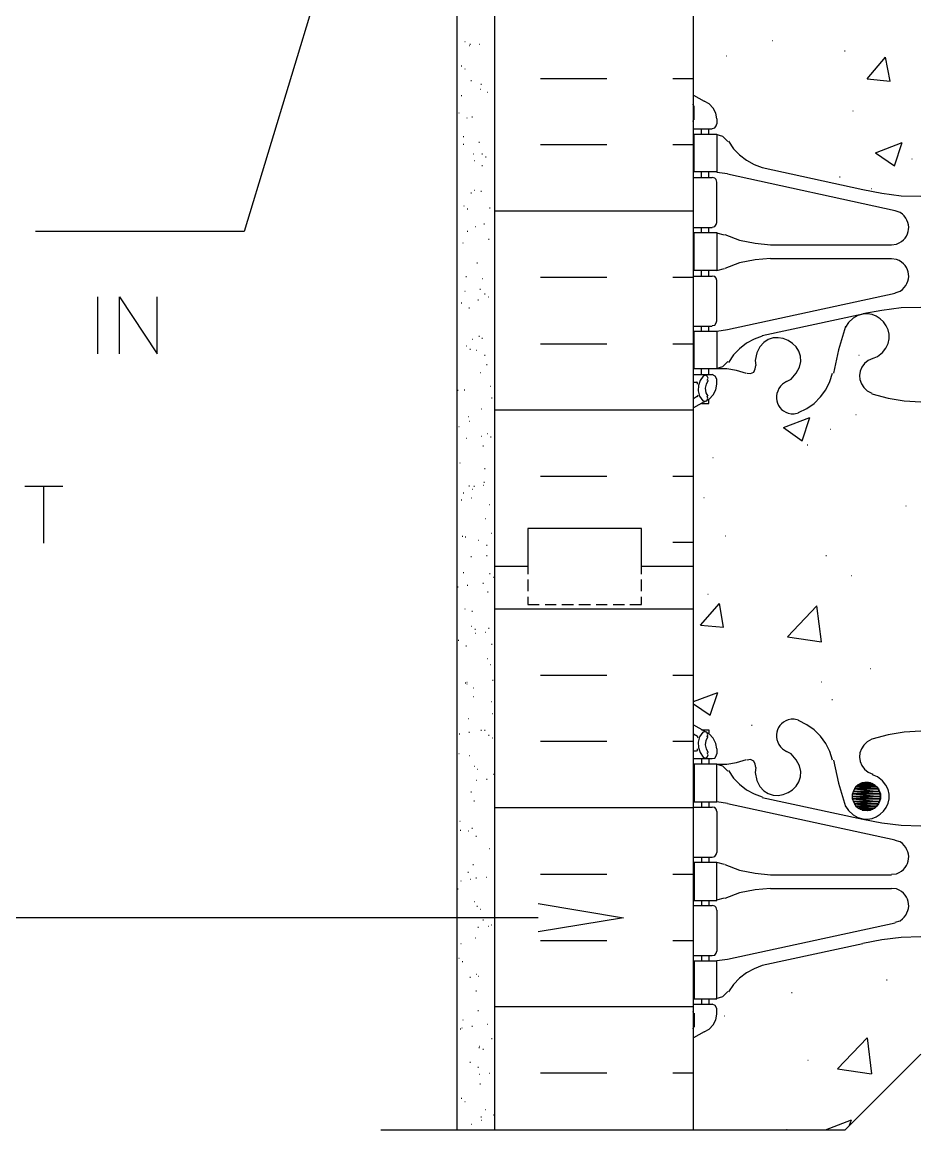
# Model space of a CAD drawing. Header units: millimetres. Extents: x 14 to 201, y 16 to 268.
# Drawn here: x 66.79 to 104.29, y 95.29 to 141.7 of the extents above; entities that cross this region are included whole.
import ezdxf

# ---------------------------------------------------------------- set-up
doc = ezdxf.new("R2010")
doc.units = ezdxf.units.MM
doc.layers.get('0').update_dxf_attribs({"linetype": 'CONTINUOUS'})

msp = doc.modelspace()

# ---------------------------------------------------------------- linework, layer by layer
at = {"color": 0}
for p, q in [((85.0057, 203.031), (85.0057, 95.2927)), ((86.5932, 176.043), (86.5932, 95.2927)), ((94.9332, 95.2927), (94.9332, 176.043)), ((84.7729, 161.522), (76.0938, 132.927)), ((94.9332, 138.642), (95.3767, 138.388)), ((95.589, 138.282), (95.3767, 138.388)), ((94.9332, 138.196), (94.911, 138.261)), ((94.9332, 138.261), (94.9332, 138.261)), ((94.9537, 137.604), (94.9537, 138.196)), ((95.7584, 138.092), (95.589, 138.282)), ((95.8631, 137.88), (95.7584, 138.092)), ((95.9058, 137.647), (95.8631, 137.88)), ((94.911, 137.541), (94.9332, 137.604)), ((95.8854, 137.35), (95.9058, 137.434)), ((95.9058, 137.647), (95.9058, 137.434)), ((94.9332, 137.224), (95.7157, 137.224)), ((94.9537, 137.011), (95.9058, 137.011)), ((94.9537, 135.424), (94.9537, 137.011)), ((95.2708, 137.011), (95.2708, 137.224)), ((95.5668, 137.011), (95.5668, 137.224)), ((95.7157, 137.244), (95.8219, 137.267)), ((95.8219, 137.267), (95.8854, 137.35)), ((96.1595, 136.905), (95.8854, 136.991)), ((95.9058, 137.011), (95.9058, 135.424)), ((96.3718, 136.694), (96.1595, 136.905)), ((96.3923, 136.715), (96.6047, 136.398)), ((96.6047, 136.398), (96.8583, 136.145)), ((96.8583, 136.145), (97.1543, 135.912)), ((97.1543, 135.912), (97.4729, 135.742)), ((97.4729, 135.742), (97.8119, 135.616)), ((97.8119, 135.616), (102.023, 134.684)), ((94.9332, 135.191), (95.7157, 135.191)), ((95.9058, 135.424), (94.9537, 135.424)), ((95.2708, 135.191), (95.2708, 135.424)), ((95.5668, 135.191), (95.5668, 135.424)), ((95.8219, 135.17), (95.7157, 135.191)), ((95.8854, 135.107), (95.8219, 135.17)), ((95.9058, 135.001), (95.8854, 135.107)), ((96.351, 135.34), (95.9058, 135.403)), ((96.351, 135.34), (103.378, 133.816)), ((95.9058, 133.307), (95.9058, 135.001)), ((102.023, 134.684), (102.828, 134.535)), ((102.828, 134.535), (103.633, 134.429)), ((103.633, 134.429), (104.458, 134.408)), ((103.59, 133.73), (103.378, 133.795)), ((95.8219, 133.138), (95.8854, 133.223)), ((95.8854, 133.223), (95.9058, 133.307)), ((76.0938, 132.927), (67.353, 132.927)), ((94.9332, 133.096), (95.7157, 133.096)), ((94.9537, 132.884), (95.9058, 132.884)), ((94.9537, 131.297), (94.9537, 132.884)), ((95.2708, 132.884), (95.2708, 133.096)), ((95.5668, 132.884), (95.5668, 133.096)), ((95.7157, 133.117), (95.8219, 133.138)), ((95.9058, 132.884), (95.9058, 131.297)), ((96.2244, 132.778), (95.9058, 132.864)), ((96.2244, 132.778), (95.9058, 132.864)), ((96.2448, 132.8), (96.8583, 132.567)), ((96.2448, 132.8), (96.8583, 132.567)), ((96.8583, 132.567), (97.5155, 132.441)), ((96.8583, 132.567), (97.5155, 132.441)), ((97.5155, 132.441), (98.1495, 132.376)), ((97.5155, 132.441), (98.1495, 132.376)), ((98.1495, 132.376), (103.23, 132.376)), ((103.23, 132.376), (103.441, 132.398)), ((98.1495, 131.805), (97.5155, 131.742)), ((98.1495, 131.805), (103.23, 131.805)), ((95.9058, 131.297), (96.2244, 131.382)), ((96.8583, 131.614), (96.2448, 131.382)), ((97.5155, 131.742), (96.8583, 131.614)), ((103.441, 131.763), (103.23, 131.783)), ((94.9332, 131.064), (95.7157, 131.064)), ((95.9058, 131.297), (94.9537, 131.297)), ((95.2708, 131.064), (95.2708, 131.297)), ((95.5668, 131.064), (95.5668, 131.297)), ((95.8219, 131.043), (95.7157, 131.064)), ((95.8854, 130.98), (95.8219, 131.043)), ((95.9058, 130.874), (95.8854, 130.98)), ((95.9058, 129.18), (95.9058, 130.874)), ((103.378, 130.365), (103.59, 130.429)), ((69.9562, 130.196), (69.9562, 127.805)), ((70.8656, 127.805), (70.8656, 130.196)), ((70.8656, 130.196), (72.4531, 127.805)), ((72.4531, 127.805), (72.4531, 130.196)), ((96.351, 128.82), (103.378, 130.344)), ((102.828, 129.625), (102.023, 129.476)), ((103.633, 129.73), (102.828, 129.625)), ((104.458, 129.752), (103.633, 129.73)), ((95.8219, 129.01), (95.8854, 129.096)), ((95.8854, 129.096), (95.9058, 129.18)), ((97.8119, 128.567), (102.023, 129.476)), ((101.431, 129.117), (101.304, 128.927)), ((94.9332, 128.968), (95.7157, 128.968)), ((94.9537, 128.757), (95.9058, 128.757)), ((94.9537, 127.169), (94.9537, 128.757)), ((95.2708, 128.757), (95.2708, 128.968)), ((95.5668, 128.757), (95.5668, 128.968)), ((95.7157, 128.99), (95.8219, 129.01)), ((95.9058, 128.757), (96.351, 128.82)), ((95.9058, 128.757), (95.9058, 127.169)), ((101.304, 128.947), (101.007, 127.974)), ((97.1543, 128.248), (96.8583, 128.016)), ((97.4729, 128.418), (97.1543, 128.248)), ((97.8119, 128.545), (97.4729, 128.418)), ((96.6047, 127.762), (96.3923, 127.445)), ((96.8583, 128.016), (96.6047, 127.762)), ((101.007, 127.974), (100.795, 127)), ((102.425, 127.613), (102.638, 127.699)), ((95.9058, 127.169), (94.9537, 127.169)), ((95.2708, 126.937), (95.2708, 127.169)), ((95.5668, 126.937), (95.5668, 127.169)), ((95.8854, 127.19), (96.1595, 127.276)), ((96.3291, 127.169), (95.9058, 127.169)), ((96.1595, 127.276), (96.3718, 127.486)), ((96.7313, 127.106), (96.3291, 127.169)), ((97.4506, 127.043), (97.5155, 127.169)), ((97.5155, 127.529), (97.536, 127.317)), ((97.5155, 127.169), (97.536, 127.317)), ((102.446, 127.613), (102.256, 127.529)), ((94.9332, 126.937), (95.7157, 126.937)), ((95.334, 126.873), (95.2073, 126.683)), ((95.4193, 126.916), (95.334, 126.873)), ((95.5036, 126.873), (95.4193, 126.916)), ((95.5463, 126.788), (95.5036, 126.873)), ((95.5036, 126.704), (95.5463, 126.788)), ((95.8427, 126.873), (95.7157, 126.937)), ((95.9058, 126.746), (95.8427, 126.873)), ((95.9058, 126.534), (95.9058, 126.746)), ((97.1543, 126.979), (96.7313, 127.106)), ((97.1765, 127), (97.324, 126.979)), ((97.324, 126.979), (97.4506, 127.043)), ((98.8275, 126.64), (99.0177, 126.746)), ((100.648, 126.64), (100.754, 127)), ((94.9332, 126.62), (95.0599, 126.62)), ((95.1011, 126.597), (95.0599, 126.62)), ((95.1011, 126.534), (95.1011, 126.597)), ((95.1438, 126.471), (95.1234, 126.258)), ((95.1234, 126.258), (95.1865, 126.026)), ((95.2073, 126.683), (95.1438, 126.471)), ((95.4624, 126.534), (95.4193, 126.365)), ((95.4193, 126.365), (95.4401, 126.175)), ((95.5463, 126.683), (95.4624, 126.534)), ((95.7584, 126.091), (95.8631, 126.301)), ((95.8631, 126.301), (95.9058, 126.534)), ((98.8275, 126.64), (98.6578, 126.534)), ((100.245, 126.005), (100.478, 126.301)), ((100.478, 126.301), (100.648, 126.64)), ((102.213, 126.258), (102.405, 126.154)), ((95.1011, 126.026), (94.9332, 125.921)), ((95.3767, 125.793), (94.9332, 125.539)), ((95.1011, 126.005), (95.1234, 126.091)), ((95.1865, 126.026), (95.3135, 125.835)), ((95.2927, 125.858), (95.3767, 125.815)), ((95.3767, 125.793), (95.589, 125.899)), ((95.3767, 125.815), (95.4828, 125.835)), ((95.4401, 126.175), (95.5255, 126.026)), ((95.4828, 125.835), (95.5255, 125.942)), ((95.5255, 125.942), (95.5036, 126.026)), ((95.5668, 125.729), (95.5668, 125.878)), ((95.589, 125.899), (95.7584, 126.091)), ((99.9917, 125.729), (100.245, 126.005)), ((102.405, 126.132), (103.081, 125.942)), ((103.081, 125.942), (103.759, 125.835)), ((103.759, 125.835), (104.458, 125.793)), ((95.2708, 125.729), (95.5668, 125.729)), ((99.1443, 125.286), (99.3345, 125.329)), ((99.3345, 125.349), (99.6735, 125.519)), ((99.6735, 125.519), (99.9917, 125.729)), ((66.9078, 122.258), (68.4953, 122.258)), ((67.6906, 122.258), (67.6906, 119.867)), ((92.753, 120.481), (87.9905, 120.481)), ((87.9905, 120.481), (87.9905, 118.893)), ((92.753, 118.893), (92.753, 120.481)), ((87.9905, 118.893), (86.5932, 118.893)), ((87.9905, 118.893), (87.9905, 118.576)), ((92.753, 118.576), (92.753, 118.893)), ((94.9332, 118.893), (92.753, 118.893)), ((87.9905, 118.343), (87.9905, 117.855)), ((92.753, 117.855), (92.753, 118.343)), ((87.9905, 117.624), (87.9905, 117.306)), ((92.753, 117.306), (92.753, 117.624)), ((87.9905, 117.306), (88.4548, 117.306)), ((88.7099, 117.306), (89.1755, 117.306)), ((89.4084, 117.306), (89.8948, 117.306)), ((90.1277, 117.306), (90.6142, 117.306)), ((90.8473, 117.306), (91.313, 117.306)), ((91.5666, 117.306), (92.0323, 117.306)), ((92.2651, 117.306), (92.753, 117.306)), ((99.3345, 112.459), (99.1443, 112.5)), ((99.6735, 112.267), (99.3345, 112.437)), ((94.9332, 112.267), (95.3767, 112.014)), ((94.9332, 111.887), (95.1011, 111.781)), ((95.3135, 111.95), (95.1865, 111.76)), ((95.2708, 112.057), (95.5668, 112.057)), ((95.3767, 111.971), (95.2927, 111.93)), ((95.589, 111.887), (95.3767, 111.993)), ((95.4828, 111.95), (95.3767, 111.971)), ((95.5255, 111.844), (95.4828, 111.95)), ((95.5036, 111.76), (95.5255, 111.844)), ((95.5668, 112.057), (95.5668, 111.93)), ((95.7584, 111.697), (95.589, 111.887)), ((99.9917, 112.057), (99.6735, 112.267)), ((100.245, 111.781), (99.9917, 112.057)), ((103.081, 111.844), (102.405, 111.654)), ((103.759, 111.95), (103.081, 111.844)), ((104.458, 111.993), (103.759, 111.95)), ((95.1234, 111.697), (95.1011, 111.781)), ((95.1865, 111.76), (95.1234, 111.528)), ((95.1234, 111.528), (95.1438, 111.315)), ((95.4401, 111.611), (95.4193, 111.421)), ((95.4193, 111.421), (95.4624, 111.252)), ((95.5255, 111.76), (95.4401, 111.611)), ((95.8631, 111.485), (95.7584, 111.697)), ((95.9058, 111.252), (95.8631, 111.485)), ((100.478, 111.485), (100.245, 111.781)), ((100.648, 111.146), (100.478, 111.485)), ((102.405, 111.654), (102.213, 111.548)), ((94.9332, 111.168), (95.0599, 111.168)), ((95.0599, 111.168), (95.1011, 111.188)), ((95.1011, 111.188), (95.1011, 111.252)), ((95.1438, 111.315), (95.2073, 111.104)), ((95.2073, 111.104), (95.334, 110.913)), ((95.4624, 111.252), (95.5463, 111.104)), ((95.5463, 110.998), (95.5036, 111.082)), ((95.5036, 110.913), (95.5463, 110.998)), ((95.8219, 110.871), (95.8854, 110.956)), ((95.8854, 110.956), (95.9058, 111.041)), ((95.9058, 111.252), (95.9058, 111.041)), ((98.6578, 111.252), (98.8275, 111.146)), ((99.0177, 111.041), (98.8275, 111.146)), ((100.754, 110.786), (100.648, 111.146)), ((94.9332, 110.849), (95.7157, 110.849)), ((95.9058, 110.617), (94.9537, 110.617)), ((94.9537, 110.617), (94.9537, 109.029)), ((95.2708, 110.849), (95.2708, 110.617)), ((95.334, 110.913), (95.4193, 110.871)), ((95.4193, 110.871), (95.5036, 110.913)), ((95.5668, 110.849), (95.5668, 110.617)), ((95.7157, 110.849), (95.8219, 110.871)), ((96.1595, 110.532), (95.8854, 110.617)), ((95.9058, 109.029), (95.9058, 110.617)), ((95.9058, 110.617), (96.3291, 110.617)), ((96.3718, 110.32), (96.1595, 110.532)), ((96.3291, 110.617), (96.7313, 110.68)), ((96.7313, 110.68), (97.1543, 110.808)), ((97.324, 110.808), (97.1765, 110.786)), ((97.4506, 110.745), (97.324, 110.808)), ((97.5155, 110.617), (97.4506, 110.745)), ((97.536, 110.469), (97.5155, 110.617)), ((97.536, 110.469), (97.5155, 110.257)), ((100.795, 110.786), (101.007, 109.813)), ((96.3923, 110.342), (96.6047, 110.024)), ((96.6047, 110.024), (96.8583, 109.77)), ((102.256, 110.279), (102.446, 110.193)), ((102.638, 110.087), (102.425, 110.173)), ((96.8583, 109.77), (97.1543, 109.538)), ((97.1543, 109.538), (97.4729, 109.368)), ((101.007, 109.813), (101.304, 108.839)), ((102.679, 109.58), (101.663, 109.58)), ((101.663, 109.58), (102.722, 109.474)), ((101.663, 109.58), (102.679, 109.58)), ((102.616, 109.664), (101.727, 109.664)), ((101.727, 109.664), (102.679, 109.58)), ((101.727, 109.664), (102.616, 109.664)), ((102.532, 109.728), (101.812, 109.728)), ((101.812, 109.728), (102.616, 109.664)), ((101.812, 109.728), (102.532, 109.728)), ((102.446, 109.791), (101.917, 109.791)), ((101.917, 109.791), (102.532, 109.728)), ((101.917, 109.791), (102.446, 109.791)), ((102.342, 109.834), (102.003, 109.834)), ((102.003, 109.834), (102.446, 109.791)), ((102.003, 109.834), (102.342, 109.834)), ((102.129, 109.854), (102.342, 109.834)), ((102.129, 109.854), (102.235, 109.854)), ((102.235, 109.854), (102.342, 109.834)), ((102.342, 109.834), (102.446, 109.791)), ((102.446, 109.791), (102.532, 109.728)), ((102.532, 109.728), (102.616, 109.664)), ((102.616, 109.664), (102.679, 109.58)), ((102.742, 109.431), (102.658, 109.601)), ((102.679, 109.58), (102.722, 109.474)), ((97.4729, 109.368), (97.8119, 109.241)), ((97.8119, 109.221), (102.023, 108.31)), ((101.643, 109.517), (101.579, 109.347)), ((101.579, 109.347), (101.579, 109.178)), ((102.765, 109.262), (101.579, 109.262)), ((101.579, 109.262), (102.765, 109.157)), ((101.579, 109.262), (102.765, 109.262)), ((101.579, 109.178), (101.643, 109.008)), ((102.765, 109.368), (101.6, 109.368)), ((101.6, 109.368), (102.765, 109.262)), ((101.6, 109.368), (102.765, 109.368)), ((102.765, 109.157), (101.6, 109.157)), ((101.6, 109.157), (102.722, 109.051)), ((101.6, 109.157), (102.765, 109.157)), ((102.722, 109.474), (101.621, 109.474)), ((101.621, 109.474), (102.765, 109.368)), ((101.621, 109.474), (102.722, 109.474)), ((102.658, 108.924), (102.742, 109.092)), ((102.722, 109.474), (102.765, 109.368)), ((102.765, 109.157), (102.722, 109.051)), ((102.765, 109.262), (102.742, 109.431)), ((102.742, 109.092), (102.765, 109.262)), ((102.765, 109.368), (102.765, 109.262)), ((102.765, 109.262), (102.765, 109.157)), ((94.9332, 108.818), (95.7157, 108.818)), ((94.9537, 109.029), (95.9058, 109.029)), ((95.2708, 109.029), (95.2708, 108.818)), ((95.5668, 109.029), (95.5668, 108.818)), ((95.8219, 108.796), (95.7157, 108.818)), ((95.8854, 108.733), (95.8219, 108.796)), ((95.9058, 108.628), (95.8854, 108.733)), ((96.351, 108.966), (95.9058, 109.029)), ((95.9058, 108.628), (95.9058, 106.912)), ((96.351, 108.966), (103.378, 107.442)), ((101.304, 108.859), (101.431, 108.669)), ((102.722, 109.051), (101.621, 109.051)), ((101.621, 109.051), (102.679, 108.945)), ((101.621, 109.051), (102.722, 109.051)), ((101.643, 109.008), (101.727, 108.859)), ((102.679, 108.945), (101.663, 108.945)), ((101.663, 108.945), (102.616, 108.859)), ((101.663, 108.945), (102.679, 108.945)), ((102.616, 108.859), (101.727, 108.859)), ((101.727, 108.859), (102.532, 108.775)), ((101.727, 108.859), (102.616, 108.859)), ((101.727, 108.859), (101.876, 108.755)), ((102.532, 108.775), (101.812, 108.775)), ((101.812, 108.775), (102.446, 108.733)), ((101.812, 108.775), (102.532, 108.775)), ((101.876, 108.755), (102.045, 108.692)), ((102.446, 108.733), (101.917, 108.733)), ((101.917, 108.733), (102.342, 108.692)), ((101.917, 108.733), (102.446, 108.733)), ((102.342, 108.692), (102.003, 108.692)), ((102.003, 108.692), (102.235, 108.669)), ((102.003, 108.692), (102.342, 108.692)), ((102.045, 108.692), (102.213, 108.669)), ((102.235, 108.669), (102.129, 108.669)), ((102.213, 108.669), (102.383, 108.712)), ((102.342, 108.692), (102.235, 108.669)), ((102.446, 108.733), (102.342, 108.692)), ((102.383, 108.712), (102.532, 108.796)), ((102.532, 108.775), (102.446, 108.733)), ((102.532, 108.796), (102.658, 108.924)), ((102.616, 108.859), (102.532, 108.775)), ((102.679, 108.945), (102.616, 108.859)), ((102.722, 109.051), (102.679, 108.945)), ((102.023, 108.31), (102.828, 108.162)), ((102.828, 108.162), (103.633, 108.056)), ((103.633, 108.056), (104.458, 108.034)), ((103.59, 107.357), (103.378, 107.421)), ((95.7157, 106.722), (95.8219, 106.743)), ((95.8219, 106.743), (95.8854, 106.828)), ((95.8854, 106.828), (95.9058, 106.912)), ((94.9332, 106.722), (95.7157, 106.722)), ((95.9058, 106.489), (94.9537, 106.489)), ((94.9537, 106.489), (94.9537, 104.902)), ((95.2708, 106.722), (95.2708, 106.489)), ((95.5668, 106.722), (95.5668, 106.489)), ((95.9058, 104.902), (95.9058, 106.489)), ((96.2244, 106.405), (95.9058, 106.489)), ((96.2448, 106.405), (96.8583, 106.172)), ((96.8583, 106.172), (97.5155, 106.046)), ((97.5155, 106.046), (98.1495, 105.982)), ((98.1495, 105.982), (103.23, 105.982)), ((103.23, 106.003), (103.441, 106.023)), ((97.5155, 105.347), (96.8583, 105.22)), ((97.5155, 105.347), (96.8583, 105.22)), ((98.1495, 105.41), (97.5155, 105.347)), ((98.1495, 105.41), (97.5155, 105.347)), ((98.1495, 105.41), (103.23, 105.41)), ((103.441, 105.388), (103.23, 105.41)), ((94.9537, 104.902), (95.9058, 104.902)), ((95.2708, 104.902), (95.2708, 104.691)), ((95.5668, 104.902), (95.5668, 104.691)), ((95.9058, 104.924), (96.2244, 105.008)), ((95.9058, 104.924), (96.2244, 105.008)), ((96.8583, 105.22), (96.2448, 104.987)), ((96.8583, 105.22), (96.2448, 104.987)), ((88.4135, 104.775), (91.991, 104.182)), ((94.9332, 104.691), (95.7157, 104.691)), ((95.8219, 104.669), (95.7157, 104.691)), ((95.8854, 104.606), (95.8219, 104.669)), ((95.9058, 104.499), (95.8854, 104.606)), ((95.9058, 104.499), (95.9058, 102.785)), ((88.4135, 104.182), (65.786, 104.182)), ((91.991, 104.182), (88.4135, 103.59)), ((96.351, 102.446), (103.378, 103.97)), ((103.378, 103.992), (103.59, 104.056)), ((97.8119, 102.193), (102.023, 103.104)), ((102.828, 103.251), (102.023, 103.104)), ((103.633, 103.357), (102.828, 103.251)), ((104.458, 103.378), (103.633, 103.357)), ((94.9332, 102.595), (95.7157, 102.595)), ((95.2708, 102.595), (95.2708, 102.362)), ((95.5668, 102.595), (95.5668, 102.362)), ((95.7157, 102.595), (95.8219, 102.616)), ((95.8219, 102.616), (95.8854, 102.701)), ((95.8854, 102.701), (95.9058, 102.785)), ((95.9058, 102.362), (94.9537, 102.362)), ((94.9537, 102.362), (94.9537, 100.775)), ((95.9058, 102.383), (96.351, 102.446)), ((95.9058, 100.775), (95.9058, 102.362)), ((97.8119, 102.172), (97.4729, 102.045)), ((96.8583, 101.643), (96.6047, 101.388)), ((97.1543, 101.876), (96.8583, 101.643)), ((97.4729, 102.045), (97.1543, 101.876)), ((96.6047, 101.388), (96.3923, 101.071)), ((94.9537, 100.775), (95.9058, 100.775)), ((95.2708, 100.775), (95.2708, 100.562)), ((95.5668, 100.775), (95.5668, 100.562)), ((95.8854, 100.795), (96.1595, 100.881)), ((96.1595, 100.881), (96.3718, 101.092)), ((94.9332, 100.182), (94.911, 100.245)), ((94.9332, 100.562), (95.7157, 100.562)), ((95.8427, 100.499), (95.7157, 100.562)), ((95.9058, 100.372), (95.8427, 100.499)), ((95.9058, 100.139), (95.9058, 100.372)), ((94.9537, 100.182), (94.9537, 99.5895)), ((95.7584, 99.6957), (95.8631, 99.9063)), ((95.8631, 99.9063), (95.9058, 100.139)), ((94.911, 99.526), (94.9332, 99.5895)), ((94.9332, 99.526), (94.9332, 99.526)), ((95.3767, 99.3994), (94.9332, 99.1443)), ((95.3767, 99.3994), (95.589, 99.5041)), ((95.589, 99.5041), (95.7584, 99.6957)), ((104.458, 98.4677), (101.283, 95.2927)), ((81.8307, 95.2927), (101.283, 95.2927))]:
    msp.add_line(p, q, dxfattribs=at)
at = {"color": 252}
for p, q in [((85.3433, 140.885), (85.3652, 140.885)), ((85.5349, 140.716), (85.5557, 140.716)), ((85.5557, 140.779), (85.5761, 140.779)), ((85.9578, 140.779), (85.9786, 140.779)), ((98.2349, 140.928), (98.2557, 140.928)), ((96.3083, 140.293), (96.3291, 140.293)), ((101.261, 140.505), (101.283, 140.505)), ((102.213, 139.32), (102.975, 140.229)), ((103.167, 139.234), (102.975, 140.229)), ((85.1958, 139.869), (85.2166, 139.869)), ((85.3433, 139.743), (85.3652, 139.743)), ((85.5984, 139.255), (85.6188, 139.255)), ((88.5197, 139.34), (91.2922, 139.34)), ((94.065, 139.34), (94.9332, 139.34)), ((102.213, 139.32), (103.167, 139.234)), ((86.0005, 138.895), (86.0213, 138.895)), ((86.0213, 139.107), (86.0418, 139.107)), ((86.275, 138.768), (86.2969, 138.768)), ((85.1958, 138.621), (85.2166, 138.621)), ((85.0896, 137.9), (85.1105, 137.9)), ((101.6, 137.986), (101.621, 137.986)), ((85.4287, 137.69), (85.4495, 137.69)), ((85.641, 137.731), (85.6615, 137.731)), ((85.2798, 136.905), (85.302, 136.905)), ((85.2798, 136.588), (85.302, 136.588)), ((85.9374, 136.672), (85.9578, 136.672)), ((88.5197, 136.568), (91.2922, 136.568)), ((94.065, 136.568), (94.9332, 136.568)), ((102.552, 136.229), (103.674, 136.652)), ((103.357, 135.679), (103.674, 136.652)), ((85.7042, 136.186), (85.725, 136.186)), ((86.064, 136.186), (86.0848, 136.186)), ((86.2115, 136.059), (86.2334, 136.059)), ((102.552, 136.229), (103.357, 135.679)), ((104.076, 135.975), (104.097, 135.975)), ((85.7458, 135.91), (85.7677, 135.91)), ((86.064, 135.7), (86.0848, 135.7)), ((101.05, 135.213), (101.071, 135.213)), ((85.7458, 134.662), (85.7677, 134.662)), ((86.0213, 134.621), (86.0418, 134.621)), ((102.383, 134.725), (102.405, 134.725)), ((85.5984, 134.556), (85.6188, 134.556)), ((85.302, 134.006), (85.3225, 134.006)), ((85.4495, 133.879), (85.4714, 133.879)), ((86.3808, 133.922), (86.4016, 133.922)), ((86.5932, 133.795), (94.9332, 133.795)), ((86.148, 133.244), (86.1688, 133.244)), ((85.4495, 132.947), (85.4714, 132.947)), ((85.7885, 133.138), (85.809, 133.138)), ((85.2593, 132.461), (85.2798, 132.461)), ((86.3381, 132.608), (86.3604, 132.608)), ((85.8516, 131.614), (85.8725, 131.614)), ((85.386, 131.043), (85.4082, 131.043)), ((86.0848, 130.958), (86.1053, 130.958)), ((88.5197, 131.021), (91.2922, 131.021)), ((94.065, 131.021), (94.9332, 131.021)), ((85.3433, 130.429), (85.3652, 130.429)), ((85.9786, 130.514), (86.0005, 130.514)), ((85.1958, 129.942), (85.2166, 129.942)), ((85.8943, 130.069), (85.9151, 130.069)), ((86.1688, 130.322), (86.1907, 130.322)), ((86.3177, 130.196), (86.3381, 130.196)), ((85.5126, 129.73), (85.5349, 129.73)), ((85.4082, 128.142), (85.4287, 128.142)), ((85.6615, 128.418), (85.6823, 128.418)), ((85.9374, 128.545), (85.9578, 128.545)), ((86.064, 128.461), (86.0848, 128.461)), ((88.5197, 128.228), (91.2922, 128.228)), ((94.065, 128.228), (94.9332, 128.228)), ((85.5557, 127.995), (85.5761, 127.995)), ((85.8312, 127.952), (85.8516, 127.952)), ((86.1688, 127.742), (86.1907, 127.742)), ((101.854, 127.742), (101.876, 127.742)), ((86.2542, 127.36), (86.275, 127.36)), ((86.0005, 127.021), (86.0213, 127.021)), ((85.047, 126.281), (85.0692, 126.281)), ((85.3225, 126.301), (85.3433, 126.301)), ((86.4016, 126.45), (86.4235, 126.45)), ((86.4665, 125.962), (86.487, 125.962)), ((86.0418, 125.496), (86.064, 125.496)), ((86.5932, 125.455), (94.9332, 125.455)), ((85.4922, 125.18), (85.5126, 125.18)), ((85.5349, 124.99), (85.5557, 124.99)), ((98.7005, 124.714), (99.8001, 125.137)), ((99.4833, 124.164), (99.8001, 125.137)), ((101.727, 125.264), (101.749, 125.264)), ((85.0896, 124.757), (85.1119, 124.757)), ((86.275, 124.46), (86.2969, 124.46)), ((98.7005, 124.714), (99.4833, 124.164)), ((100.668, 124.65), (100.691, 124.65)), ((85.4082, 124.27), (85.4287, 124.27)), ((86.0418, 124.354), (86.064, 124.354)), ((86.1053, 123.952), (86.1275, 123.952)), ((86.4235, 124.333), (86.4443, 124.333)), ((99.6957, 123.994), (99.7162, 123.994)), ((95.7365, 123.465), (95.7584, 123.465)), ((85.1323, 123.232), (85.1531, 123.232)), ((86.1688, 123), (86.1907, 123)), ((88.5197, 122.683), (91.2922, 122.683)), ((94.065, 122.683), (94.9332, 122.683)), ((85.5126, 122.28), (85.5349, 122.28)), ((85.6615, 122.131), (85.6823, 122.131)), ((85.725, 122.258), (85.7458, 122.258)), ((86.1275, 122.301), (86.148, 122.301)), ((86.148, 122.428), (86.1702, 122.428)), ((85.1958, 121.688), (85.2166, 121.688)), ((85.2798, 121.984), (85.302, 121.984)), ((85.6188, 121.772), (85.6396, 121.772)), ((95.3562, 121.792), (95.3767, 121.792)), ((86.3604, 121.496), (86.3808, 121.496)), ((103.823, 121.433), (103.843, 121.433)), ((86.1907, 120.904), (86.2115, 120.904)), ((86.4443, 120.29), (86.4665, 120.29)), ((85.2385, 120.164), (85.2593, 120.164)), ((85.3652, 120.142), (85.386, 120.142)), ((85.9151, 119.994), (85.9374, 119.994)), ((86.2542, 119.782), (86.275, 119.782)), ((94.065, 119.908), (94.9332, 119.908)), ((96.2656, 120.184), (96.2875, 120.184)), ((85.5984, 119.316), (85.6188, 119.316)), ((86.2542, 119.359), (86.275, 119.359)), ((100.478, 119.359), (100.499, 119.359)), ((85.2798, 118.64), (85.302, 118.64)), ((86.3808, 118.597), (86.4016, 118.597)), ((86.5297, 118.448), (86.5505, 118.448)), ((101.537, 118.513), (101.557, 118.513)), ((85.047, 118.047), (85.0692, 118.047)), ((85.4495, 118.11), (85.4714, 118.11)), ((86.1053, 118.194), (86.1275, 118.194)), ((86.571, 118.004), (86.5932, 118.004)), ((86.2969, 117.835), (86.3177, 117.835)), ((95.5255, 117.729), (95.5463, 117.729)), ((85.3433, 117.115), (85.3652, 117.115)), ((85.6396, 117.03), (85.6615, 117.03)), ((86.5932, 117.115), (94.9332, 117.115)), ((95.2292, 116.437), (96.012, 117.348)), ((96.1817, 116.353), (96.012, 117.348)), ((98.8702, 115.951), (100.096, 117.242)), ((100.288, 115.739), (100.096, 117.242)), ((85.6188, 116.396), (85.6396, 116.396)), ((85.7677, 116.268), (85.7885, 116.268)), ((85.7885, 116.1), (85.809, 116.1)), ((86.1907, 116.141), (86.2115, 116.141)), ((86.3381, 116.31), (86.3604, 116.31)), ((95.2292, 116.437), (96.1817, 116.353)), ((85.0692, 115.802), (85.0896, 115.802)), ((85.386, 115.571), (85.4082, 115.571)), ((86.4651, 115.634), (86.487, 115.634)), ((98.8702, 115.951), (100.288, 115.739)), ((86.275, 115.04), (86.2969, 115.04)), ((86.4016, 114.786), (86.4235, 114.786)), ((88.5197, 114.343), (91.2922, 114.343)), ((94.065, 114.343), (94.9332, 114.343)), ((102.342, 114.617), (102.362, 114.617)), ((85.0057, 114.088), (85.0265, 114.088)), ((85.3652, 114.024), (85.386, 114.024)), ((85.4287, 114.046), (85.4495, 114.046)), ((85.4287, 113.983), (85.4495, 113.983)), ((85.7042, 113.814), (85.725, 113.814)), ((86.5078, 114.131), (86.5297, 114.131)), ((100.288, 114.067), (100.309, 114.067)), ((85.7042, 113.454), (85.725, 113.454)), ((86.4443, 113.242), (86.4665, 113.242)), ((94.9332, 113.242), (95.9485, 113.622)), ((95.6303, 112.67), (95.9485, 113.622)), ((100.732, 113.326), (100.754, 113.326)), ((94.9332, 113.135), (95.6303, 112.67)), ((85.4922, 112.522), (85.5126, 112.522)), ((86.487, 112.733), (86.5078, 112.733)), ((85.1105, 111.887), (85.1323, 111.887)), ((85.5126, 111.95), (85.5349, 111.95)), ((86.0213, 112.034), (86.0418, 112.034)), ((86.1688, 112.034), (86.1907, 112.034)), ((97.3667, 112.247), (97.3875, 112.247)), ((86.3381, 111.824), (86.3604, 111.824)), ((86.487, 111.718), (86.5078, 111.718)), ((88.5197, 111.57), (91.2922, 111.57)), ((94.065, 111.57), (94.9332, 111.57)), ((85.0896, 111.062), (85.1105, 111.062)), ((85.5349, 110.976), (85.5557, 110.976)), ((85.7458, 110.532), (85.7677, 110.532)), ((85.8725, 110.406), (85.8943, 110.406)), ((86.5505, 110.193), (86.571, 110.193)), ((85.8312, 109.94), (85.8516, 109.94)), ((86.2542, 109.983), (86.275, 109.983)), ((86.571, 109.77), (86.5932, 109.77)), ((85.5984, 109.454), (85.6188, 109.454)), ((85.725, 109.072), (85.7458, 109.072)), ((86.5932, 108.796), (94.9332, 108.796)), ((86.5932, 108.669), (86.614, 108.669)), ((85.1323, 108.226), (85.1531, 108.226)), ((85.1531, 107.844), (85.175, 107.844)), ((85.4922, 107.823), (85.5126, 107.823)), ((85.641, 107.929), (85.6615, 107.929)), ((86.571, 107.971), (86.5932, 107.971)), ((85.809, 107.59), (85.8312, 107.59)), ((86.3604, 107.082), (86.3808, 107.082)), ((85.6823, 106.405), (85.7042, 106.405)), ((85.4714, 106.087), (85.4922, 106.087)), ((85.809, 105.854), (85.8312, 105.854)), ((86.2334, 105.876), (86.2542, 105.876)), ((88.5197, 106.003), (91.2922, 106.003)), ((94.065, 106.003), (94.9332, 106.003)), ((85.047, 105.388), (85.0692, 105.388)), ((85.175, 105.727), (85.1958, 105.727)), ((85.5761, 105.791), (85.5984, 105.791)), ((85.7458, 104.859), (85.7677, 104.859)), ((85.8516, 104.669), (85.8725, 104.669)), ((86.0005, 104.542), (86.0213, 104.542)), ((86.1053, 104.097), (86.1275, 104.097)), ((85.8943, 103.78), (85.9151, 103.78)), ((86.3177, 103.823), (86.3381, 103.823)), ((86.4443, 103.886), (86.4665, 103.886)), ((85.175, 103.102), (85.1958, 103.102)), ((85.7885, 103.335), (85.809, 103.335)), ((88.5197, 103.23), (91.2922, 103.23)), ((94.065, 103.23), (94.9332, 103.23)), ((85.0896, 102.489), (85.1105, 102.489)), ((85.2385, 102.342), (85.2593, 102.342)), ((85.5557, 101.684), (85.5761, 101.684)), ((85.8312, 101.812), (85.8516, 101.812)), ((85.9151, 101.727), (85.936, 101.727)), ((103.018, 101.579), (103.039, 101.579)), ((85.809, 101.114), (85.8312, 101.114)), ((99.0381, 101.05), (99.0604, 101.05)), ((85.8943, 100.288), (85.9151, 100.288)), ((86.5932, 100.458), (94.9332, 100.458)), ((85.2593, 99.9063), (85.2798, 99.9063)), ((96.2244, 100.076), (96.2448, 100.076)), ((85.1531, 99.526), (85.175, 99.526)), ((85.2166, 99.5673), (85.2385, 99.5673)), ((85.6396, 99.6308), (85.6615, 99.6308)), ((86.275, 99.7162), (86.2969, 99.7162)), ((86.4665, 99.1235), (86.487, 99.1235)), ((100.965, 97.8531), (102.213, 99.1443)), ((102.213, 99.1443), (102.383, 97.6422)), ((85.9374, 98.7418), (85.9578, 98.7418)), ((85.9578, 98.8053), (85.9786, 98.8053)), ((86.1053, 98.6786), (86.1275, 98.6786)), ((85.5557, 98.1287), (85.5761, 98.1287)), ((99.7162, 98.2126), (99.737, 98.2126)), ((85.8943, 97.9166), (85.9151, 97.9166)), ((85.9578, 97.6203), (85.9786, 97.6203)), ((86.3604, 97.663), (86.3808, 97.663)), ((88.5197, 97.6835), (91.2922, 97.6835)), ((94.065, 97.6835), (94.9332, 97.6835)), ((100.965, 97.8531), (102.383, 97.6422)), ((85.9786, 97.2178), (86.0005, 97.2178)), ((85.1958, 96.6251), (85.2166, 96.6251)), ((85.3433, 96.4777), (85.3652, 96.4777)), ((86.1907, 96.139), (86.2115, 96.139)), ((86.0213, 95.8427), (86.0418, 95.8427)), ((86.0418, 95.6938), (86.064, 95.6938)), ((86.5297, 95.9266), (86.5505, 95.9266)), ((100.458, 95.2927), (101.557, 95.7157)), ((101.473, 95.4828), (101.557, 95.7157)), ((85.6188, 95.5255), (85.6396, 95.5255)), ((98.8275, 95.3135), (98.848, 95.3135)), ((100.458, 95.2927), (100.478, 95.2927))]:
    msp.add_line(p, q, dxfattribs=at)
at = {"color": 0}
for points in [[(103.441, 132.398), (104.05, 132.637), (104.122, 133.369), (103.59, 133.73)], [(103.59, 130.429), (104.122, 130.791), (104.05, 131.521), (103.441, 131.763)], [(102.638, 127.699), (103.915, 128.538), (102.432, 130.226), (101.431, 129.117)], [(99.0177, 126.746), (100.44, 128.093), (97.7678, 129.449), (97.5155, 127.529)], [(102.256, 127.529), (101.778, 127.237), (101.771, 126.576), (102.213, 126.258)], [(98.6578, 126.534), (98.1604, 126.073), (98.4331, 125.275), (99.1443, 125.286)], [(99.1443, 112.5), (98.4331, 112.511), (98.1604, 111.715), (98.6578, 111.252)], [(102.213, 111.548), (101.771, 111.231), (101.778, 110.571), (102.256, 110.279)], [(97.5155, 110.257), (97.7678, 108.337), (100.44, 109.694), (99.0177, 111.041)], [(101.431, 108.669), (102.432, 107.561), (103.915, 109.248), (102.638, 110.087)], [(102.658, 109.601), (102.388, 109.986), (101.796, 109.9), (101.643, 109.517)], [(103.441, 106.023), (104.05, 106.265), (104.122, 106.995), (103.59, 107.357)], [(103.59, 104.056), (104.122, 104.417), (104.05, 105.149), (103.441, 105.388)]]:
    msp.add_open_spline(points, degree=3, dxfattribs=at)

doc.saveas('drawing.dxf')
